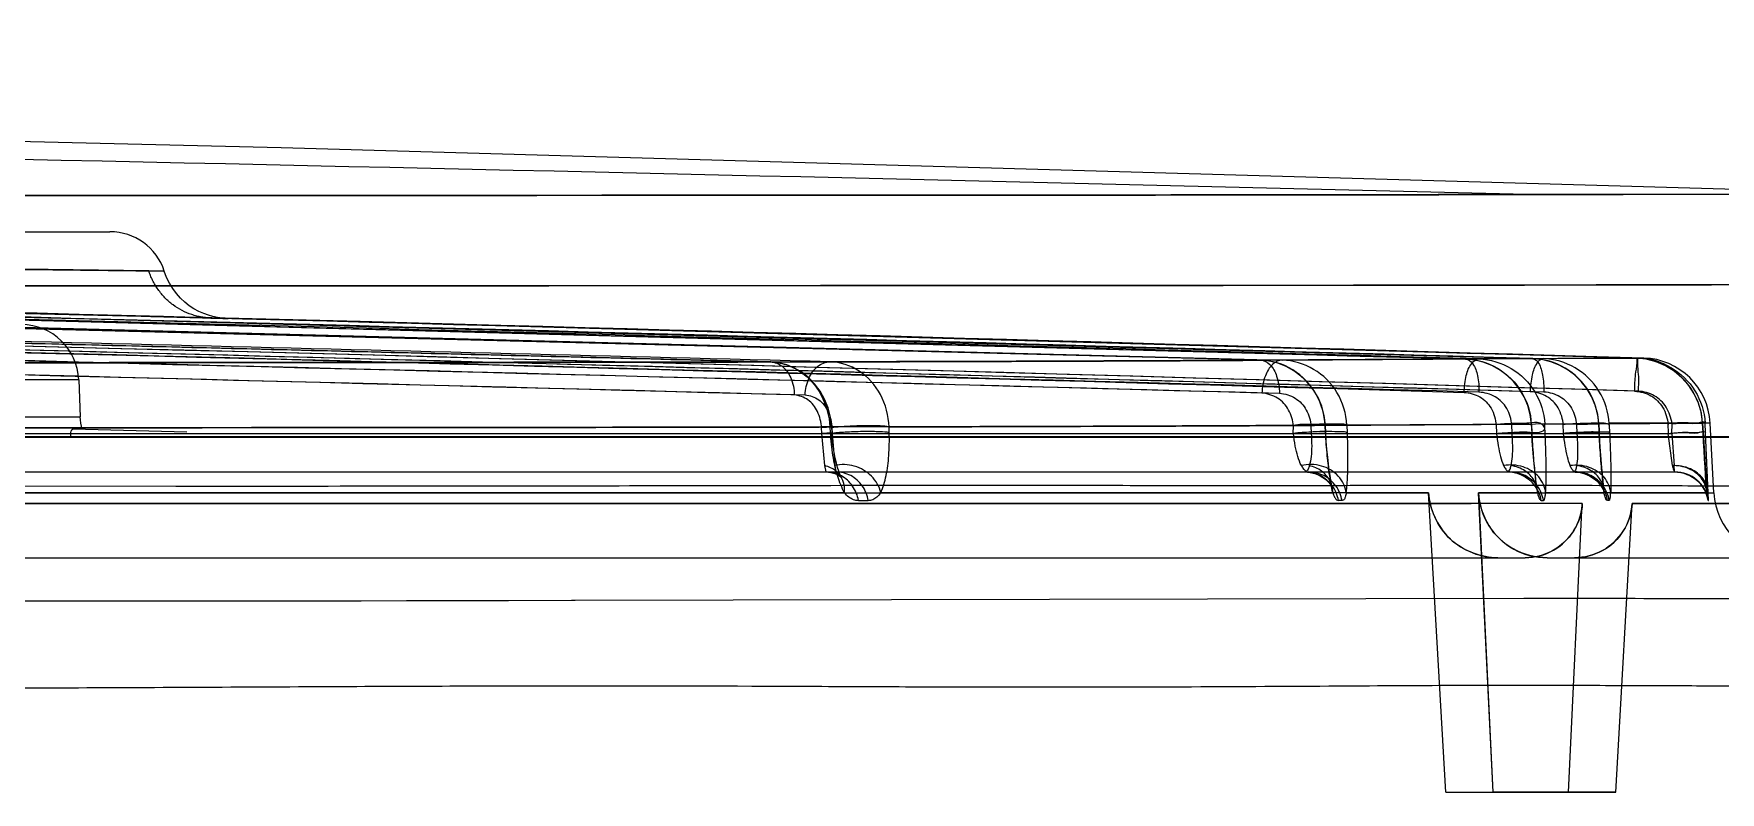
# Model space of a CAD drawing. Header units: millimetres. Extents: x 5438 to 6032, y -2661 to -1821.
# Drawn here: x 5842.618 to 5846.303, y -2148.665 to -2147.007 of the extents above; entities that cross this region are included whole.
import ezdxf

# ---------------------------------------------------------------- set-up
doc = ezdxf.new("R2010")
doc.units = ezdxf.units.MM
doc.header["$LTSCALE"] = 0.1
doc.layers.get('0').update_dxf_attribs({"lineweight": 15})

msp = doc.modelspace()

# ---------------------------------------------------------------- linework, layer by layer
for p, q in [((5846.669, -2147.3571), (5845.9099, -2147.3586)), ((5838.2388, -2147.44), (5842.7849, -2147.44)), ((5842.8696, -2147.5255), (5841.2236, -2147.5052)), ((5841.2236, -2147.5069), (5842.9021, -2147.526)), ((5842.9021, -2147.526), (5842.8696, -2147.5255)), ((5843.0407, -2147.6299), (5839.4788, -2147.5456)), ((5843.0069, -2147.6286), (5843.0439, -2147.6298)), ((5845.3462, -2147.7206), (5845.8933, -2147.7173)), ((5846.1192, -2147.7161), (5845.7761, -2147.7181)), ((5845.9161, -2147.7173), (5846.1355, -2147.716)), ((5846.1353, -2147.716), (5846.1249, -2147.7161)), ((5842.7166, -2147.7636), (5841.293, -2147.7636)), ((5842.7166, -2147.7636), (5842.7195, -2147.8444)), ((5838.3043, -2147.8444), (5842.7195, -2147.8444)), ((5844.3395, -2147.868), (5844.3612, -2147.8666)), ((5844.34, -2147.8806), (5844.3395, -2147.868)), ((5844.3612, -2147.8666), (5844.3577, -2147.8667)), ((5844.3577, -2147.8667), (5844.3585, -2147.8793)), ((5844.3612, -2147.8666), (5844.3619, -2147.8792)), ((5844.3623, -2147.8682), (5844.3624, -2147.8806)), ((5844.4874, -2147.8793), (5844.487, -2147.8665)), ((5845.3701, -2147.8806), (5845.3704, -2147.8641)), ((5845.4398, -2147.863), (5845.4085, -2147.8643)), ((5845.4085, -2147.8643), (5845.4091, -2147.8806)), ((5845.4407, -2147.8793), (5845.4398, -2147.863)), ((5845.4411, -2147.8792), (5845.4402, -2147.8629)), ((5846.0372, -2147.8595), (5845.4868, -2147.8627)), ((5845.4868, -2147.8627), (5845.4876, -2147.8793)), ((5845.8133, -2147.8615), (5845.8137, -2147.8806)), ((5845.8472, -2147.8616), (5845.8901, -2147.8603)), ((5845.8479, -2147.8806), (5845.8472, -2147.8616)), ((5845.8901, -2147.8603), (5845.8911, -2147.8793)), ((5845.8902, -2147.8603), (5845.8912, -2147.8792)), ((5845.9196, -2147.8602), (5846.2644, -2147.8582)), ((5845.9604, -2147.8806), (5845.96, -2147.8606)), ((5845.9887, -2147.8613), (5846.0375, -2147.8595)), ((5845.9887, -2147.8613), (5845.9893, -2147.8806)), ((5846.0375, -2147.8595), (5846.0384, -2147.876)), ((5846.0385, -2147.8763), (5846.0376, -2147.8594)), ((5846.2809, -2147.8587), (5846.06, -2147.8587)), ((5846.0602, -2147.8627), (5846.061, -2147.8793)), ((5846.1886, -2147.8594), (5846.1892, -2147.8806)), ((5846.1971, -2147.8806), (5846.1976, -2147.8596)), ((5846.2644, -2147.8581), (5846.2655, -2147.8792)), ((5846.2655, -2147.8793), (5846.2644, -2147.8582)), ((5846.2809, -2147.8581), (5846.2697, -2147.8581)), ((5846.2708, -2147.8793), (5846.2697, -2147.8581)), ((5846.2708, -2147.8793), (5846.2697, -2147.8582)), ((5846.2889, -2148.0104), (5846.2809, -2147.8581)), ((5846.4445, -2147.8886), (5799.3983, -2147.8886)), ((5824.2352, -2147.8806), (5846.1892, -2147.8806)), ((5824.6937, -2147.8807), (5846.1971, -2147.8807)), ((5846.3169, -2147.8887), (5838.0729, -2147.8887)), ((5838.0729, -2147.8887), (5847.0639, -2147.8887)), ((5842.9528, -2147.8782), (5842.7041, -2147.8715)), ((5844.3465, -2147.9512), (5844.3399, -2147.8806)), ((5844.3619, -2147.8792), (5844.34, -2147.8806)), ((5844.3585, -2147.8793), (5844.3619, -2147.8792)), ((5844.3624, -2147.8806), (5844.3685, -2147.9512)), ((5845.4091, -2147.8806), (5845.4407, -2147.8793)), ((5845.8911, -2147.8793), (5845.8479, -2147.8806)), ((5846.1983, -2147.9512), (5846.1892, -2147.8806)), ((5846.1971, -2147.8807), (5846.2021, -2147.9512)), ((5846.2654, -2147.8775), (5846.2735, -2148.0104)), ((5846.2767, -2148.0104), (5846.2708, -2147.8793)), ((5824.3144, -2147.965), (5846.2035, -2147.965)), ((5844.3494, -2147.965), (5844.3465, -2147.9512)), ((5844.3685, -2147.9512), (5844.3709, -2147.965)), ((5845.3953, -2147.965), (5845.4032, -2147.965)), ((5845.9837, -2147.965), (5845.9857, -2147.9651)), ((5846.2028, -2147.965), (5846.2021, -2147.9512)), ((5846.2033, -2147.965), (5846.2028, -2147.965)), ((5846.2028, -2147.965), (5846.2098, -2147.9654)), ((5844.3893, -2148.0104), (5839.4228, -2148.0104)), ((5841.6271, -2148.0104), (5845.4563, -2148.0104)), ((5841.657, -2147.9941), (5842.9287, -2147.9957)), ((5842.9287, -2147.9957), (5843.0495, -2147.9957)), ((5845.6654, -2148.0106), (5844.4688, -2148.0105)), ((5845.4852, -2148.0104), (5845.6658, -2148.0104)), ((5845.7031, -2148.6651), (5845.6655, -2148.0105)), ((5845.7032, -2148.665), (5845.6657, -2148.0104)), ((5845.9034, -2148.0104), (5845.7749, -2148.0104)), ((5845.8065, -2148.6651), (5845.7749, -2148.0104)), ((5845.8068, -2148.665), (5845.7752, -2148.0104)), ((5845.7757, -2148.0104), (5846.0493, -2148.0104)), ((5846.2735, -2148.0104), (5845.9214, -2148.0104)), ((5846.0635, -2148.0104), (5846.2889, -2148.0104)), ((5846.2735, -2148.0104), (5846.2766, -2148.0275)), ((5846.2775, -2148.0275), (5846.2767, -2148.0104)), ((5846.0012, -2148.0341), (5834.178, -2148.0341)), ((5844.4201, -2148.0275), (5844.4415, -2148.0275)), ((5845.4766, -2148.0276), (5845.4688, -2148.0276)), ((5845.9119, -2148.0275), (5845.9167, -2148.0275)), ((5845.9713, -2148.6651), (5846.0015, -2148.0339)), ((5845.9713, -2148.665), (5846.0015, -2148.0341)), ((5846.0604, -2148.0275), (5846.0567, -2148.0275)), ((5846.0744, -2148.665), (5846.1103, -2148.0341)), ((5846.0744, -2148.6651), (5846.1103, -2148.0341)), ((5846.623, -2148.0341), (5846.1102, -2148.0341)), ((5846.1103, -2148.0341), (5846.6232, -2148.0341)), ((5846.2766, -2148.0275), (5846.2774, -2148.0275)), ((5834.1692, -2148.1525), (5845.8769, -2148.1525)), ((5845.9246, -2148.1525), (5846.4985, -2148.1525)), ((5842.7605, -2148.2475), (5842.4585, -2148.2474)), ((5842.781, -2148.2475), (5842.7605, -2148.2475)), ((5842.7993, -2148.2475), (5842.781, -2148.2475)), ((5842.8677, -2148.2475), (5842.7993, -2148.2475)), ((5842.8966, -2148.2475), (5842.8677, -2148.2475)), ((5842.9902, -2148.2474), (5842.8966, -2148.2475)), ((5843.0334, -2148.2474), (5842.9902, -2148.2474)), ((5843.0545, -2148.2474), (5843.0334, -2148.2474)), ((5843.3338, -2148.2471), (5843.0545, -2148.2474)), ((5843.4328, -2148.2469), (5843.3338, -2148.2471)), ((5843.5787, -2148.2467), (5843.4328, -2148.2469)), ((5843.6555, -2148.2466), (5843.5787, -2148.2467)), ((5843.793, -2148.2463), (5843.6555, -2148.2466)), ((5843.801, -2148.2463), (5843.793, -2148.2463)), ((5845.8734, -2148.2418), (5843.801, -2148.2463)), ((5845.7031, -2148.6651), (5846.0744, -2148.6651)), ((5846.0744, -2148.6651), (5845.8065, -2148.6651))]:
    msp.add_line(p, q)
for points in [[(5846.669, -2147.3571), (5843.159, -2147.2566), (5839.5369, -2147.1697), (5835.7899, -2147.0978), (5831.9474, -2147.0431), (5828.0512, -2147.0072)], [(5844.2289, -2147.7246), (5840.9701, -2147.6433), (5837.8473, -2147.5679), (5834.8607, -2147.5018), (5832.0101, -2147.4475), (5829.2955, -2147.4067), (5826.717, -2147.3802)], [(5845.2987, -2147.7209), (5841.9618, -2147.6359), (5838.7643, -2147.5606), (5835.706, -2147.4968), (5832.7869, -2147.4454), (5830.0072, -2147.4071), (5827.3668, -2147.3818)], [(5845.7466, -2147.7182), (5842.4456, -2147.6293), (5839.274, -2147.5541), (5836.2318, -2147.4924), (5833.3189, -2147.4437), (5830.5355, -2147.4076), (5827.8816, -2147.3833)], [(5845.8934, -2147.7174), (5842.7401, -2147.6308), (5839.6607, -2147.5569), (5836.6553, -2147.4955), (5833.7239, -2147.4465), (5830.8665, -2147.4094), (5828.0832, -2147.3839)], [(5846.1192, -2147.7161), (5843.1646, -2147.6326), (5840.2137, -2147.5604), (5837.2665, -2147.4996), (5834.3231, -2147.4502), (5831.3836, -2147.412), (5828.4479, -2147.3851)], [(5846.1246, -2147.7161), (5843.1764, -2147.6327), (5840.2312, -2147.5606), (5837.2892, -2147.4998), (5834.3503, -2147.4503), (5831.4147, -2147.4122), (5828.4823, -2147.3853)], [(5846.1355, -2147.716), (5843.3317, -2147.6363), (5840.4731, -2147.5657), (5837.5595, -2147.5046), (5834.5911, -2147.4537), (5831.5678, -2147.4138), (5828.4897, -2147.3853)], [(5843.0421, -2147.6298), (5843.0306, -2147.6291), (5843.0197, -2147.6275), (5843.0098, -2147.6253), (5843.0002, -2147.6226), (5842.9897, -2147.6188), (5842.979, -2147.614), (5842.9684, -2147.6083), (5842.9582, -2147.6016), (5842.9483, -2147.5938), (5842.9389, -2147.5849), (5842.9301, -2147.575), (5842.922, -2147.5642), (5842.9147, -2147.5524), (5842.9083, -2147.5398), (5842.903, -2147.5261)], [(5842.5973, -2147.6175), (5842.6951, -2147.6201), (5842.7816, -2147.6224), (5842.8564, -2147.6244), (5842.9188, -2147.6261), (5842.9685, -2147.6275), (5843.0052, -2147.6286)], [(5843.0052, -2147.6286), (5843.0252, -2147.6292), (5843.0317, -2147.6294), (5843.0365, -2147.6296), (5843.04, -2147.6297), (5843.0421, -2147.6298)], [(5845.4402, -2147.8629), (5845.4377, -2147.8418), (5845.4323, -2147.8214), (5845.4242, -2147.8023), (5845.4137, -2147.7848), (5845.4011, -2147.7691), (5845.3869, -2147.7554), (5845.3712, -2147.7438), (5845.3543, -2147.7344), (5845.3365, -2147.7274), (5845.3178, -2147.7228), (5845.2987, -2147.7209)], [(5845.8902, -2147.8603), (5845.8877, -2147.8397), (5845.8824, -2147.8197), (5845.8744, -2147.8008), (5845.8639, -2147.7833), (5845.8513, -2147.7675), (5845.8369, -2147.7535), (5845.8209, -2147.7417), (5845.8036, -2147.7321), (5845.7852, -2147.7249), (5845.7661, -2147.7202), (5845.7465, -2147.7182)], [(5846.0376, -2147.8594), (5846.0351, -2147.8391), (5846.0298, -2147.8192), (5846.0219, -2147.8004), (5846.0115, -2147.7829), (5845.999, -2147.767), (5845.9845, -2147.753), (5845.9684, -2147.741), (5845.951, -2147.7313), (5845.9324, -2147.7241), (5845.9132, -2147.7194), (5845.8934, -2147.7174)], [(5846.2644, -2147.8581), (5846.2616, -2147.8362), (5846.2554, -2147.8148), (5846.2461, -2147.7945), (5846.2339, -2147.7759), (5846.2192, -2147.7592), (5846.2022, -2147.7448), (5846.1833, -2147.733), (5846.1628, -2147.7241), (5846.1412, -2147.7184), (5846.1192, -2147.7161)], [(5846.172, -2147.7255), (5846.1605, -2147.7217), (5846.1487, -2147.7188), (5846.1368, -2147.7169), (5846.1246, -2147.7161)], [(5844.3612, -2147.8666), (5844.3588, -2147.8456), (5844.3536, -2147.8252), (5844.346, -2147.806), (5844.3362, -2147.7884), (5844.3244, -2147.7726), (5844.311, -2147.7588), (5844.2963, -2147.7472), (5844.2805, -2147.7378), (5844.2638, -2147.7308), (5844.2465, -2147.7264), (5844.2289, -2147.7246)], [(5844.383, -2147.9772), (5844.3815, -2147.9744), (5844.3795, -2147.9697), (5844.377, -2147.9634), (5844.3744, -2147.9555), (5844.3718, -2147.946), (5844.3692, -2147.9351), (5844.3668, -2147.9227), (5844.3647, -2147.9092), (5844.363, -2147.8945), (5844.3619, -2147.8792)], [(5845.4548, -2147.9967), (5845.4535, -2147.9909), (5845.4519, -2147.9828), (5845.4503, -2147.973), (5845.4486, -2147.9613), (5845.4469, -2147.9478), (5845.4452, -2147.9327), (5845.4436, -2147.916), (5845.4422, -2147.898), (5845.4411, -2147.8792)], [(5845.9026, -2148.0018), (5845.9015, -2147.9944), (5845.9002, -2147.985), (5845.8989, -2147.974), (5845.8975, -2147.9614), (5845.8961, -2147.9473), (5845.8948, -2147.9318), (5845.8935, -2147.9152), (5845.8923, -2147.8975), (5845.8912, -2147.8792)], [(5846.0492, -2148.0036), (5846.048, -2147.9947), (5846.0467, -2147.9835), (5846.0453, -2147.9702), (5846.0439, -2147.955), (5846.0425, -2147.9381), (5846.0412, -2147.9196), (5846.0399, -2147.8998), (5846.0387, -2147.8792)], [(5846.2734, -2148.0087), (5846.2726, -2147.9979), (5846.2717, -2147.9851), (5846.2708, -2147.9705), (5846.2698, -2147.9544), (5846.2687, -2147.937), (5846.2677, -2147.9184), (5846.2666, -2147.8991), (5846.2655, -2147.8792)], [(5844.3497, -2147.965), (5844.3597, -2147.966), (5844.3684, -2147.9683), (5844.3751, -2147.9714), (5844.3798, -2147.9745), (5844.3825, -2147.9769), (5844.3835, -2147.978), (5844.383, -2147.9772)], [(5845.3953, -2147.965), (5845.4069, -2147.966), (5845.4173, -2147.9685), (5845.4267, -2147.9722), (5845.4347, -2147.9768), (5845.4414, -2147.9818), (5845.4468, -2147.987), (5845.4508, -2147.9917), (5845.4533, -2147.9955), (5845.4549, -2147.9982), (5845.4555, -2147.9996), (5845.4557, -2147.9999), (5845.4554, -2147.9989), (5845.4548, -2147.9968)], [(5845.8379, -2147.965), (5845.8489, -2147.9658), (5845.859, -2147.968), (5845.8682, -2147.9715), (5845.8765, -2147.9758), (5845.8838, -2147.9809), (5845.8902, -2147.9866), (5845.8952, -2147.9923), (5845.8991, -2147.9977), (5845.9016, -2148.0021), (5845.903, -2148.0049), (5845.9036, -2148.0065), (5845.9038, -2148.0069), (5845.9036, -2148.0062), (5845.9032, -2148.0045), (5845.9026, -2148.0018)], [(5845.9857, -2147.9651), (5845.9968, -2147.9664), (5846.0072, -2147.9691), (5846.0169, -2147.9733), (5846.0255, -2147.9785), (5846.033, -2147.9846), (5846.0392, -2147.991), (5846.0437, -2147.997), (5846.0469, -2148.0022), (5846.0488, -2148.006), (5846.0498, -2148.0084), (5846.0503, -2148.0097), (5846.0504, -2148.01), (5846.0503, -2148.0096), (5846.05, -2148.0084), (5846.0496, -2148.0065), (5846.0492, -2148.0037)], [(5846.2033, -2147.965), (5846.2103, -2147.9653), (5846.2172, -2147.9663), (5846.224, -2147.9679), (5846.2306, -2147.9701)], [(5846.2098, -2147.9654), (5846.2168, -2147.9664), (5846.2236, -2147.968), (5846.2302, -2147.9703), (5846.2365, -2147.9731), (5846.2424, -2147.9764), (5846.2479, -2147.9802), (5846.253, -2147.9845), (5846.2576, -2147.9891), (5846.2617, -2147.9939), (5846.2652, -2147.9988), (5846.2681, -2148.0036), (5846.2705, -2148.0082), (5846.2723, -2148.0124), (5846.2734, -2148.0155), (5846.2742, -2148.0179), (5846.2745, -2148.0193), (5846.2747, -2148.02), (5846.2748, -2148.0202), (5846.2747, -2148.02), (5846.2746, -2148.0194), (5846.2745, -2148.0185), (5846.2743, -2148.0172), (5846.274, -2148.0156), (5846.2738, -2148.0137), (5846.2736, -2148.0114), (5846.2734, -2148.0087)]]:
    msp.add_lwpolyline(points)
for centre, radius, start, end in [((5822.8346, -2919.3999), 771.9628, 88.2712144, 89.5829198), ((5822.8542, -2917.7918), 770.3547, 88.2696343, 89.5819234), ((5842.7849, -2147.565), 0.125, 18.2177, 90), ((5842.5917, -2147.768), 0.125, 2, 90), ((5846.1311, -2147.8659), 0.15, 2.8981, 88.2593), ((5842.8444, -2147.84), 0.125, 182, 194.8539), ((5846.2026, -2148.04), 0.075, 9.5898, 89.8783), ((5846.2035, -2148.04), 0.075, 9.5898, 90.1205), ((5846.4386, -2148.0025), 0.15, 183.0171, 270.0754)]:
    msp.add_arc(centre, radius, start, end)
for points, knots in [([(5799.9338, -2147.3586), (5803.7643, -2147.2626), (5811.4267, -2147.1187), (5822.922, -2147.0467), (5834.4173, -2147.1187), (5842.0796, -2147.2627), (5845.9102, -2147.3586)], [0, 0, 0, 0, 0.25, 0.5, 0.75, 1, 1, 1, 1]), ([(5822.9213, -2147.3619), (5823.4258, -2147.3619), (5824.4341, -2147.3616), (5825.945, -2147.3607), (5827.4523, -2147.3599), (5828.9541, -2147.3593), (5830.4484, -2147.3591), (5832.4171, -2147.3593), (5834.3634, -2147.3597), (5836.276, -2147.36), (5837.6565, -2147.3601), (5838.9816, -2147.3603), (5840.2292, -2147.3606), (5841.372, -2147.3607), (5842.3871, -2147.3607), (5843.2592, -2147.3605), (5843.98, -2147.3604), (5844.4848, -2147.3601), (5844.8163, -2147.3599), (5845.07, -2147.3597), (5845.3294, -2147.3595), (5845.5853, -2147.3591), (5845.7589, -2147.3589), (5845.8748, -2147.3586), (5845.9732, -2147.3584), (5846.0857, -2147.3583), (5846.2086, -2147.358), (5846.3157, -2147.3578), (5846.4074, -2147.3576), (5846.4849, -2147.3575), (5846.5405, -2147.3573), (5846.5781, -2147.3572), (5846.6011, -2147.3572), (5846.6207, -2147.3571), (5846.6369, -2147.3571), (5846.6483, -2147.3571), (5846.6558, -2147.3571), (5846.6601, -2147.3571), (5846.6636, -2147.3571), (5846.6663, -2147.3571), (5846.6681, -2147.3571), (5846.669, -2147.3571), (5846.6694, -2147.3571), (5846.6695, -2147.3571)], [0, 0, 0, 0, 0.063732, 0.127369, 0.190866, 0.254139, 0.317094, 0.379625, 0.502835, 0.562966, 0.621227, 0.677238, 0.730352, 0.778832, 0.821598, 0.85859, 0.888999, 0.912651, 0.922367, 0.930873, 0.9447, 0.955137, 0.963199, 0.966622, 0.969786, 0.975624, 0.980838, 0.985306, 0.989164, 0.992421, 0.995086, 0.996199, 0.997167, 0.997992, 0.998674, 0.999215, 0.999432, 0.999615, 0.999763, 0.999877, 0.999956, 0.999982, 1, 1, 1, 1]), ([(5845.9102, -2147.3586), (5845.8499, -2147.3587), (5845.7137, -2147.3589), (5845.4966, -2147.3593), (5845.2354, -2147.3596), (5844.9405, -2147.3598), (5844.5926, -2147.36), (5844.1767, -2147.3603), (5843.6643, -2147.3605), (5843.0415, -2147.3606), (5842.3167, -2147.3606), (5841.505, -2147.3607), (5840.6189, -2147.3606), (5839.7017, -2147.3605), (5838.7616, -2147.3603), (5837.8523, -2147.3601), (5836.9544, -2147.36), (5836.0263, -2147.3599), (5835.0349, -2147.3598), (5834.0369, -2147.3596), (5833.0825, -2147.3595), (5832.232, -2147.3594), (5831.4345, -2147.3593), (5830.6855, -2147.3592), (5829.9285, -2147.3591), (5829.1933, -2147.359), (5828.4855, -2147.359), (5827.85, -2147.3591), (5827.2577, -2147.3592), (5826.7263, -2147.3594), (5826.2116, -2147.3595), (5825.7213, -2147.3597), (5825.238, -2147.3599), (5824.7695, -2147.3601), (5824.308, -2147.3604), (5823.8499, -2147.3606), (5823.3877, -2147.3608), (5823.077, -2147.3609), (5822.9216, -2147.3609)], [0, 0, 0, 0, 0.007865, 0.01778, 0.028328, 0.041955, 0.056264, 0.073729, 0.096226, 0.123137, 0.154999, 0.190818, 0.229056, 0.270639, 0.310512, 0.35174, 0.389304, 0.427678, 0.472863, 0.518671, 0.557925, 0.597414, 0.62966, 0.661992, 0.695165, 0.728437, 0.757945, 0.787531, 0.811366, 0.835242, 0.856876, 0.878536, 0.899228, 0.919939, 0.939685, 0.959446, 0.979719, 1, 1, 1, 1]), ([(5826.7168, -2147.3802), (5827.4193, -2147.3856), (5828.8244, -2147.3992), (5830.8725, -2147.4269), (5832.8613, -2147.4604), (5834.731, -2147.4972), (5836.5409, -2147.5366), (5838.2321, -2147.576), (5839.8636, -2147.6156), (5841.3775, -2147.6532), (5842.8322, -2147.6897), (5843.7631, -2147.7129), (5844.2284, -2147.7246)], [0, 0, 0, 0, 0.120335, 0.240664, 0.350842, 0.461011, 0.560979, 0.660907, 0.750759, 0.840507, 0.920287, 1, 1, 1, 1]), ([(5844.358, -2147.7243), (5843.893, -2147.7126), (5842.9624, -2147.6893), (5841.5107, -2147.6527), (5840.0022, -2147.615), (5838.3808, -2147.5755), (5836.7022, -2147.5362), (5834.9096, -2147.4971), (5833.0596, -2147.4607), (5831.0954, -2147.4274), (5829.0742, -2147.3999), (5827.6888, -2147.3863), (5826.996, -2147.3808)], [0, 0, 0, 0, 0.08037, 0.160806, 0.250878, 0.341052, 0.440986, 0.540952, 0.650799, 0.760646, 0.880321, 1, 1, 1, 1]), ([(5845.2985, -2147.7209), (5843.5061, -2147.6739), (5839.7215, -2147.5765), (5833.7444, -2147.4508), (5829.5592, -2147.3979), (5827.3667, -2147.3818)], [0, 0, 0, 0, 0.299917, 0.633249, 1, 1, 1, 1]), ([(5827.5932, -2147.3824), (5829.7594, -2147.3986), (5833.8984, -2147.4513), (5839.816, -2147.5761), (5843.5673, -2147.6735), (5845.3462, -2147.7206)], [0, 0, 0, 0, 0.366003, 0.699335, 1, 1, 1, 1]), ([(5827.8815, -2147.3833), (5830.0098, -2147.3987), (5834.1234, -2147.4472), (5840.0784, -2147.5656), (5843.9048, -2147.6659), (5845.7465, -2147.7183)], [0, 0, 0, 0, 0.357344, 0.690675, 1, 1, 1, 1]), ([(5845.7761, -2147.7181), (5843.946, -2147.6656), (5840.1462, -2147.5656), (5834.237, -2147.4477), (5830.1577, -2147.3993), (5828.0484, -2147.3838)], [0, 0, 0, 0, 0.309778, 0.643109, 1, 1, 1, 1]), ([(5845.8933, -2147.7173), (5844.0299, -2147.663), (5840.1876, -2147.5619), (5834.2508, -2147.446), (5830.1775, -2147.399), (5828.0832, -2147.3839)], [0, 0, 0, 0, 0.313961, 0.647293, 1, 1, 1, 1]), ([(5828.2182, -2147.3843), (5830.2967, -2147.3995), (5834.3417, -2147.4465), (5840.2411, -2147.562), (5844.0617, -2147.6629), (5845.9161, -2147.7173)], [0, 0, 0, 0, 0.352257, 0.685588, 1, 1, 1, 1]), ([(5828.4479, -2147.3851), (5830.4064, -2147.3993), (5834.3286, -2147.4427), (5840.2191, -2147.553), (5844.1509, -2147.6567), (5846.1192, -2147.7161)], [0, 0, 0, 0, 0.332426, 0.665759, 1, 1, 1, 1]), ([(5846.1249, -2147.7161), (5844.1605, -2147.6567), (5840.236, -2147.5532), (5834.355, -2147.4429), (5830.4384, -2147.3994), (5828.4823, -2147.3853)], [0, 0, 0, 0, 0.334113, 0.667441, 1, 1, 1, 1]), ([(5844.2802, -2147.7967), (5842.2693, -2147.7437), (5838.3127, -2147.6478), (5832.4761, -2147.5178), (5828.6499, -2147.4689), (5826.7697, -2147.4523)], [0, 0, 0, 0, 0.344576, 0.677922, 1, 1, 1, 1]), ([(5826.9424, -2147.453), (5828.8075, -2147.4697), (5832.6019, -2147.5188), (5838.3887, -2147.6481), (5842.3105, -2147.7437), (5844.3035, -2147.7964)], [0, 0, 0, 0, 0.32224, 0.655564, 1, 1, 1, 1]), ([(5827.4095, -2147.4538), (5829.3303, -2147.4691), (5833.2437, -2147.5158), (5839.2204, -2147.6378), (5843.2763, -2147.7371), (5845.34, -2147.7928)], [0, 0, 0, 0, 0.321331, 0.654667, 1, 1, 1, 1]), ([(5845.3013, -2147.7926), (5843.2588, -2147.7369), (5839.244, -2147.6377), (5833.3268, -2147.5165), (5829.4519, -2147.4698), (5827.5496, -2147.4544)], [0, 0, 0, 0, 0.345234, 0.678561, 1, 1, 1, 1]), ([(5845.7757, -2147.7906), (5843.7912, -2147.7342), (5839.8223, -2147.6288), (5833.8683, -2147.5193), (5829.8988, -2147.47), (5827.9141, -2147.4556)], [0, 0, 0, 0, 0.333376, 0.666709, 1, 1, 1, 1]), ([(5828.0156, -2147.4565), (5829.9858, -2147.4727), (5833.926, -2147.5191), (5839.8354, -2147.6306), (5843.7742, -2147.7329), (5845.7434, -2147.791)], [0, 0, 0, 0, 0.333361, 0.666693, 1, 1, 1, 1]), ([(5828.1082, -2147.4561), (5830.0871, -2147.4714), (5834.0452, -2147.5167), (5839.9818, -2147.6279), (5843.9392, -2147.7309), (5845.9177, -2147.7896)], [0, 0, 0, 0, 0.333299, 0.666632, 1, 1, 1, 1]), ([(5845.8878, -2147.7896), (5843.9223, -2147.7321), (5839.9908, -2147.6277), (5834.0923, -2147.5179), (5830.1593, -2147.471), (5828.1927, -2147.4567)], [0, 0, 0, 0, 0.33331, 0.666643, 1, 1, 1, 1]), ([(5843.0069, -2147.6286), (5843.0034, -2147.6286), (5842.9961, -2147.6281), (5842.9853, -2147.6267), (5842.9744, -2147.6244), (5842.9598, -2147.6201), (5842.9421, -2147.6127), (5842.9222, -2147.6004), (5842.9046, -2147.5848), (5842.8921, -2147.5695), (5842.8836, -2147.5564), (5842.878, -2147.5463), (5842.8733, -2147.536), (5842.8708, -2147.529), (5842.8696, -2147.5255)], [0, 0, 0, 0, 0.058435, 0.118229, 0.179149, 0.240958, 0.366272, 0.492816, 0.621944, 0.750718, 0.814492, 0.87748, 0.939406, 1, 1, 1, 1]), ([(5846.9418, -2147.5546), (5846.9416, -2147.5546), (5846.9413, -2147.5546), (5846.9403, -2147.5546), (5846.9386, -2147.5546), (5846.9359, -2147.5546), (5846.9324, -2147.5546), (5846.928, -2147.5546), (5846.9206, -2147.5546), (5846.9092, -2147.5546), (5846.8929, -2147.5546), (5846.8734, -2147.5546), (5846.8504, -2147.5547), (5846.8128, -2147.5548), (5846.7571, -2147.5549), (5846.6798, -2147.5551), (5846.5881, -2147.5553), (5846.481, -2147.5555), (5846.3582, -2147.5558), (5846.2457, -2147.556), (5846.1473, -2147.5561), (5846.0311, -2147.5564), (5845.8567, -2147.5567), (5845.5989, -2147.557), (5845.337, -2147.5573), (5845.0801, -2147.5575), (5844.7431, -2147.5577), (5844.2283, -2147.5579), (5843.4921, -2147.5581), (5842.6003, -2147.5582), (5841.5621, -2147.5583), (5840.3945, -2147.5581), (5839.1226, -2147.5579), (5837.7755, -2147.5577), (5836.3756, -2147.5575), (5834.4422, -2147.5572), (5832.478, -2147.5569), (5830.4942, -2147.5567), (5828.9909, -2147.5568), (5827.4803, -2147.5574), (5825.9641, -2147.5583), (5824.4439, -2147.5591), (5823.4292, -2147.5594), (5822.9214, -2147.5594)], [0, 0, 0, 0, 0.000018, 0.000044, 0.000122, 0.000234, 0.00038, 0.000561, 0.000776, 0.001311, 0.001985, 0.002801, 0.003758, 0.004858, 0.007491, 0.01071, 0.014522, 0.018937, 0.024088, 0.029858, 0.032987, 0.036376, 0.044374, 0.054763, 0.068576, 0.077093, 0.086843, 0.110664, 0.141389, 0.178788, 0.222043, 0.271058, 0.324611, 0.3809, 0.439303, 0.499452, 0.622372, 0.684611, 0.747218, 0.810128, 0.873273, 0.936586, 1, 1, 1, 1]), ([(5822.9218, -2147.5581), (5823.4317, -2147.5581), (5824.4503, -2147.5579), (5825.9755, -2147.5572), (5827.4946, -2147.5566), (5829.0062, -2147.5563), (5830.5098, -2147.5563), (5832.4974, -2147.5566), (5834.9384, -2147.557), (5837.3345, -2147.5574), (5839.1733, -2147.5576), (5840.4489, -2147.5579), (5841.4503, -2147.558), (5842.1893, -2147.558), (5842.6928, -2147.558), (5843.1591, -2147.5579), (5843.5854, -2147.5579), (5843.9701, -2147.5578), (5844.4013, -2147.5576), (5844.8481, -2147.5574), (5845.2885, -2147.5571), (5845.6208, -2147.5568), (5845.8721, -2147.5564), (5846.0671, -2147.5561), (5846.2267, -2147.5558), (5846.3645, -2147.5555), (5846.5165, -2147.5552), (5846.6697, -2147.5549), (5846.8104, -2147.5546), (5846.8949, -2147.5545), (5846.9325, -2147.5544), (5846.9419, -2147.5544)], [0, 0, 0, 0, 0.063689, 0.12722, 0.190484, 0.253422, 0.316005, 0.378287, 0.501663, 0.620872, 0.677539, 0.731322, 0.780187, 0.802618, 0.82362, 0.843074, 0.860853, 0.87686, 0.891117, 0.91471, 0.932661, 0.94612, 0.956222, 0.964048, 0.970467, 0.976161, 0.981256, 0.989445, 0.995302, 0.998822, 1, 1, 1, 1]), ([(5839.4453, -2147.5443), (5839.4755, -2147.5444), (5839.5747, -2147.5466), (5839.7769, -2147.5504), (5840.0787, -2147.5571), (5840.46, -2147.5655), (5840.8944, -2147.5755), (5841.3515, -2147.5863), (5841.8014, -2147.5973), (5842.2142, -2147.6076), (5842.5615, -2147.6165), (5842.8183, -2147.6234), (5842.9562, -2147.6271), (5843.0069, -2147.6286)], [0, 0, 0, 0, 0.025487, 0.083559, 0.170262, 0.279719, 0.404709, 0.53609, 0.66476, 0.783723, 0.883782, 0.95731, 1, 1, 1, 1]), ([(5841.5793, -2147.7265), (5841.7264, -2147.7265), (5842.0102, -2147.7265), (5842.4278, -2147.7263), (5842.8192, -2147.7262), (5843.2772, -2147.7259), (5843.686, -2147.7255), (5844.0486, -2147.7249), (5844.2732, -2147.7245), (5844.4704, -2147.7241), (5844.6857, -2147.7235), (5844.8721, -2147.7229), (5845.0337, -2147.7222), (5845.1312, -2147.7218), (5845.218, -2147.7213), (5845.2725, -2147.721), (5845.2984, -2147.7209)], [0, 0, 0, 0, 0.11862, 0.228982, 0.336831, 0.434338, 0.598394, 0.666618, 0.726803, 0.779597, 0.82566, 0.900435, 0.930008, 0.955992, 0.979089, 1, 1, 1, 1]), ([(5845.7464, -2147.7182), (5845.7141, -2147.7184), (5845.646, -2147.7188), (5845.5371, -2147.7195), (5845.4142, -2147.7202), (5845.2732, -2147.721), (5845.1061, -2147.7219), (5844.9032, -2147.7227), (5844.7049, -2147.7234), (5844.5181, -2147.7239), (5844.4134, -2147.7242), (5844.358, -2147.7243)], [0, 0, 0, 0, 0.069785, 0.147063, 0.235311, 0.335323, 0.451744, 0.596303, 0.773803, 0.880169, 1, 1, 1, 1]), ([(5845.4398, -2147.863), (5845.4386, -2147.8398), (5845.4243, -2147.792), (5845.3732, -2147.7364), (5845.3231, -2147.7215), (5845.2984, -2147.7209)], [0, 0, 0, 0, 0.320224, 0.660491, 1, 1, 1, 1]), ([(5845.2985, -2147.7209), (5845.306, -2147.721), (5845.3227, -2147.7304), (5845.3363, -2147.7578), (5845.3397, -2147.7802), (5845.3398, -2147.7929)], [0, 0, 0, 0, 0.250878, 0.577236, 1, 1, 1, 1]), ([(5845.3462, -2147.7206), (5845.3386, -2147.7204), (5845.3213, -2147.7295), (5845.3064, -2147.7569), (5845.302, -2147.7797), (5845.3015, -2147.7926)], [0, 0, 0, 0, 0.249824, 0.577035, 1, 1, 1, 1]), ([(5845.4871, -2147.8627), (5845.4859, -2147.8379), (5845.4715, -2147.7886), (5845.4178, -2147.7359), (5845.37, -2147.7212), (5845.3462, -2147.7206)], [0, 0, 0, 0, 0.343062, 0.672819, 1, 1, 1, 1]), ([(5845.7435, -2147.791), (5845.7436, -2147.7785), (5845.7461, -2147.7562), (5845.7557, -2147.7297), (5845.7699, -2147.7179), (5845.7761, -2147.7181)], [0, 0, 0, 0, 0.440473, 0.780662, 1, 1, 1, 1]), ([(5845.7464, -2147.7182), (5845.7706, -2147.7189), (5845.8201, -2147.7331), (5845.8739, -2147.787), (5845.8888, -2147.8361), (5845.8901, -2147.8603)], [0, 0, 0, 0, 0.331029, 0.668559, 1, 1, 1, 1]), ([(5845.7465, -2147.7182), (5845.7526, -2147.7184), (5845.7661, -2147.7304), (5845.7742, -2147.7568), (5845.7759, -2147.7786), (5845.7755, -2147.7907)], [0, 0, 0, 0, 0.221125, 0.56221, 1, 1, 1, 1]), ([(5845.7761, -2147.7181), (5845.8005, -2147.7188), (5845.8494, -2147.7336), (5845.9033, -2147.7869), (5845.9181, -2147.8358), (5845.9193, -2147.8602)], [0, 0, 0, 0, 0.332945, 0.666162, 1, 1, 1, 1]), ([(5845.888, -2147.7896), (5845.8885, -2147.7772), (5845.8915, -2147.7553), (5845.8988, -2147.7301), (5845.9108, -2147.7171), (5845.9161, -2147.7173)], [0, 0, 0, 0, 0.45599, 0.802838, 1, 1, 1, 1]), ([(5845.8933, -2147.7174), (5845.8986, -2147.7175), (5845.9099, -2147.7308), (5845.9158, -2147.7559), (5845.9177, -2147.7775), (5845.9176, -2147.7896)], [0, 0, 0, 0, 0.199748, 0.546867, 1, 1, 1, 1]), ([(5846.0375, -2147.8595), (5846.0362, -2147.8352), (5846.0214, -2147.7863), (5845.9675, -2147.7324), (5845.9179, -2147.7181), (5845.8933, -2147.7174)], [0, 0, 0, 0, 0.331843, 0.664186, 1, 1, 1, 1]), ([(5846.06, -2147.8593), (5846.0588, -2147.8347), (5846.0434, -2147.7854), (5845.989, -2147.7325), (5845.9403, -2147.718), (5845.9161, -2147.7173)], [0, 0, 0, 0, 0.337639, 0.670037, 1, 1, 1, 1]), ([(5846.1158, -2147.7884), (5846.1162, -2147.7762), (5846.1166, -2147.7532), (5846.1213, -2147.7345), (5846.1213, -2147.716), (5846.1246, -2147.7161)], [0, 0, 0, 0, 0.500848, 0.861318, 1, 1, 1, 1]), ([(5846.1192, -2147.7161), (5846.1226, -2147.7162), (5846.1213, -2147.7349), (5846.1249, -2147.7535), (5846.1238, -2147.7764), (5846.1235, -2147.7884)], [0, 0, 0, 0, 0.141352, 0.502249, 1, 1, 1, 1]), ([(5846.2644, -2147.8582), (5846.2631, -2147.8335), (5846.2473, -2147.7844), (5846.1927, -2147.7312), (5846.1435, -2147.7168), (5846.1192, -2147.7161)], [0, 0, 0, 0, 0.335222, 0.668743, 1, 1, 1, 1]), ([(5846.1246, -2147.7161), (5846.1491, -2147.7168), (5846.1983, -2147.7314), (5846.2527, -2147.7845), (5846.2684, -2147.8335), (5846.2697, -2147.8581)], [0, 0, 0, 0, 0.333421, 0.66462, 1, 1, 1, 1]), ([(5844.2284, -2147.7246), (5843.9563, -2147.7251), (5843.3313, -2147.7258), (5842.2362, -2147.7265), (5840.901, -2147.7266), (5839.9187, -2147.7263), (5839.4066, -2147.726)], [0, 0, 0, 0, 0.169289, 0.388831, 0.681368, 1, 1, 1, 1]), ([(5844.2284, -2147.7246), (5844.2374, -2147.7247), (5844.2569, -2147.7328), (5844.2753, -2147.7606), (5844.2799, -2147.784), (5844.28, -2147.7967)], [0, 0, 0, 0, 0.279148, 0.603541, 1, 1, 1, 1]), ([(5844.2284, -2147.7246), (5844.2504, -2147.7251), (5844.2964, -2147.7403), (5844.3437, -2147.795), (5844.3565, -2147.8427), (5844.3577, -2147.8667)], [0, 0, 0, 0, 0.316426, 0.654669, 1, 1, 1, 1]), ([(5844.3037, -2147.7964), (5844.3042, -2147.7842), (5844.3091, -2147.7611), (5844.3277, -2147.733), (5844.3483, -2147.7242), (5844.358, -2147.7243)], [0, 0, 0, 0, 0.374695, 0.703471, 1, 1, 1, 1]), ([(5844.487, -2147.8665), (5844.4861, -2147.8421), (5844.4736, -2147.7944), (5844.4261, -2147.7398), (5844.3803, -2147.7248), (5844.358, -2147.7243)], [0, 0, 0, 0, 0.349999, 0.67995, 1, 1, 1, 1]), ([(5844.3398, -2147.8687), (5844.3387, -2147.8565), (5844.3335, -2147.8332), (5844.3121, -2147.8052), (5844.2907, -2147.7978), (5844.2802, -2147.7967)], [0, 0, 0, 0, 0.364173, 0.689723, 1, 1, 1, 1]), ([(5844.3035, -2147.7964), (5844.314, -2147.7975), (5844.3356, -2147.8049), (5844.3568, -2147.8333), (5844.3616, -2147.8567), (5844.3623, -2147.8689)], [0, 0, 0, 0, 0.311853, 0.636442, 1, 1, 1, 1]), ([(5845.3704, -2147.8641), (5845.3693, -2147.8522), (5845.3624, -2147.8285), (5845.3374, -2147.8007), (5845.3133, -2147.7937), (5845.3013, -2147.7926)], [0, 0, 0, 0, 0.335184, 0.66402, 1, 1, 1, 1]), ([(5845.34, -2147.7928), (5845.352, -2147.794), (5845.3759, -2147.8009), (5845.4015, -2147.8287), (5845.4078, -2147.8529), (5845.4089, -2147.8652)], [0, 0, 0, 0, 0.333276, 0.658924, 1, 1, 1, 1]), ([(5845.7434, -2147.791), (5845.7552, -2147.7918), (5845.779, -2147.798), (5845.8057, -2147.8255), (5845.8121, -2147.8502), (5845.8135, -2147.8631)], [0, 0, 0, 0, 0.325491, 0.644785, 1, 1, 1, 1]), ([(5845.8476, -2147.8627), (5845.8463, -2147.85), (5845.8396, -2147.8253), (5845.8124, -2147.7977), (5845.7879, -2147.7914), (5845.7757, -2147.7906)], [0, 0, 0, 0, 0.345847, 0.667946, 1, 1, 1, 1]), ([(5845.9601, -2147.8623), (5845.9588, -2147.8494), (5845.9522, -2147.8245), (5845.9247, -2147.7968), (5845.9002, -2147.7905), (5845.8878, -2147.7896)], [0, 0, 0, 0, 0.348692, 0.66728, 1, 1, 1, 1]), ([(5845.9177, -2147.7896), (5845.9299, -2147.7907), (5845.954, -2147.7974), (5845.9811, -2147.8247), (5845.9877, -2147.8493), (5845.989, -2147.862)], [0, 0, 0, 0, 0.332304, 0.654004, 1, 1, 1, 1]), ([(5846.1158, -2147.7884), (5846.1281, -2147.7893), (5846.1526, -2147.7956), (5846.1806, -2147.823), (5846.1874, -2147.848), (5846.1889, -2147.861)], [0, 0, 0, 0, 0.331298, 0.650506, 1, 1, 1, 1]), ([(5846.1976, -2147.8596), (5846.1957, -2147.847), (5846.1878, -2147.8226), (5846.1602, -2147.7955), (5846.1357, -2147.7892), (5846.1235, -2147.7884)], [0, 0, 0, 0, 0.34478, 0.670727, 1, 1, 1, 1]), ([(5839.482, -2147.8681), (5839.7641, -2147.8683), (5840.3078, -2147.8685), (5841.0977, -2147.8686), (5841.8286, -2147.8686), (5842.3998, -2147.8685), (5842.8195, -2147.8683), (5843.1839, -2147.8681), (5843.6941, -2147.8677), (5844.1098, -2147.8672), (5844.3577, -2147.8667)], [0, 0, 0, 0, 0.173571, 0.334586, 0.486, 0.623288, 0.686035, 0.744265, 0.847452, 1, 1, 1, 1]), ([(5845.4398, -2147.863), (5845.4141, -2147.8631), (5845.36, -2147.8634), (5845.274, -2147.8639), (5845.1773, -2147.8643), (5845.0159, -2147.865), (5844.8289, -2147.8656), (5844.6123, -2147.8662), (5844.4137, -2147.8666), (5844.187, -2147.867), (5843.8206, -2147.8676), (5843.407, -2147.868), (5842.9435, -2147.8683), (5842.5452, -2147.8685), (5842.1181, -2147.8686), (5841.8264, -2147.8686), (5841.6752, -2147.8686)], [0, 0, 0, 0, 0.020484, 0.043111, 0.068558, 0.097503, 0.171749, 0.217552, 0.2701, 0.330073, 0.398147, 0.562109, 0.659633, 0.767517, 0.879511, 1, 1, 1, 1]), ([(5844.487, -2147.8665), (5844.4807, -2147.865), (5844.4633, -2147.8641), (5844.4335, -2147.8637), (5844.3983, -2147.8651), (5844.374, -2147.8669), (5844.3623, -2147.8682)], [0, 0, 0, 0, 0.156225, 0.414646, 0.717998, 1, 1, 1, 1]), ([(5844.487, -2147.8665), (5844.5442, -2147.8663), (5844.6521, -2147.8661), (5844.8441, -2147.8655), (5845.046, -2147.8649), (5845.2512, -2147.864), (5845.4186, -2147.8631), (5845.5597, -2147.8623), (5845.6823, -2147.8616), (5845.7906, -2147.8609), (5845.8581, -2147.8605), (5845.8901, -2147.8603)], [0, 0, 0, 0, 0.122309, 0.230584, 0.410508, 0.554017, 0.669398, 0.76842, 0.855738, 0.931502, 1, 1, 1, 1]), ([(5845.4871, -2147.8627), (5845.4833, -2147.8604), (5845.4684, -2147.8611), (5845.4428, -2147.8594), (5845.4084, -2147.8625), (5845.3827, -2147.8604), (5845.3706, -2147.8641)], [0, 0, 0, 0, 0.115013, 0.356897, 0.674201, 1, 1, 1, 1]), ([(5845.9198, -2147.8697), (5845.9188, -2147.8647), (5845.9065, -2147.8544), (5845.8812, -2147.86), (5845.8495, -2147.8585), (5845.8256, -2147.8605), (5845.8133, -2147.8615)], [0, 0, 0, 0, 0.138751, 0.355742, 0.666895, 1, 1, 1, 1]), ([(5845.8137, -2147.8806), (5845.825, -2147.8797), (5845.8473, -2147.8789), (5845.8796, -2147.8759), (5845.9026, -2147.8808), (5845.919, -2147.8744), (5845.9198, -2147.8697)], [0, 0, 0, 0, 0.312768, 0.622215, 0.870238, 1, 1, 1, 1]), ([(5845.9214, -2148.0104), (5845.9221, -2147.9985), (5845.9228, -2147.9714), (5845.9222, -2147.9213), (5845.9206, -2147.8831), (5845.9196, -2147.8602)], [0, 0, 0, 0, 0.23732, 0.541002, 1, 1, 1, 1]), ([(5845.96, -2147.8606), (5845.9709, -2147.8599), (5845.9922, -2147.8586), (5846.023, -2147.858), (5846.0433, -2147.8571), (5846.0589, -2147.8589), (5846.0602, -2147.8627)], [0, 0, 0, 0, 0.325822, 0.638989, 0.882902, 1, 1, 1, 1]), ([(5846.2697, -2147.8581), (5846.2687, -2147.8547), (5846.2494, -2147.8605), (5846.2275, -2147.8557), (5846.2022, -2147.8587), (5846.1886, -2147.8594)], [0, 0, 0, 0, 0.133403, 0.495092, 1, 1, 1, 1]), ([(5846.1976, -2147.8594), (5846.2088, -2147.8588), (5846.2307, -2147.8564), (5846.2455, -2147.8604), (5846.2652, -2147.8553), (5846.2644, -2147.8582)], [0, 0, 0, 0, 0.501783, 0.866097, 1, 1, 1, 1]), ([(5842.6995, -2147.8883), (5842.6992, -2147.8859), (5842.6991, -2147.8818), (5842.6997, -2147.8769), (5842.7008, -2147.8741), (5842.7019, -2147.8724), (5842.7033, -2147.8715), (5842.7041, -2147.8714)], [0, 0, 0, 0, 0.38108, 0.663779, 0.772015, 0.861194, 1, 1, 1, 1]), ([(5844.3585, -2147.8793), (5844.3594, -2147.896), (5844.3626, -2147.9279), (5844.3724, -2147.9722), (5844.383, -2147.9988), (5844.3893, -2148.0104)], [0, 0, 0, 0, 0.37008, 0.708789, 1, 1, 1, 1]), ([(5844.4874, -2147.8793), (5844.481, -2147.8777), (5844.463, -2147.877), (5844.4324, -2147.8765), (5844.3973, -2147.8777), (5844.3734, -2147.8794), (5844.3624, -2147.8806)], [0, 0, 0, 0, 0.159758, 0.427497, 0.733992, 1, 1, 1, 1]), ([(5844.4688, -2148.0106), (5844.4739, -2147.9985), (5844.482, -2147.9717), (5844.4874, -2147.9274), (5844.4879, -2147.896), (5844.4874, -2147.8793)], [0, 0, 0, 0, 0.29429, 0.62427, 1, 1, 1, 1]), ([(5845.4879, -2147.8793), (5845.4843, -2147.8769), (5845.4696, -2147.8778), (5845.444, -2147.876), (5845.4086, -2147.8778), (5845.3831, -2147.8794), (5845.3703, -2147.8806)], [0, 0, 0, 0, 0.108914, 0.345775, 0.672821, 1, 1, 1, 1]), ([(5845.3877, -2147.9512), (5845.3845, -2147.9449), (5845.3794, -2147.9307), (5845.3737, -2147.907), (5845.3716, -2147.8899), (5845.3703, -2147.8806)], [0, 0, 0, 0, 0.293079, 0.612057, 1, 1, 1, 1]), ([(5845.4091, -2147.8806), (5845.4097, -2147.8899), (5845.4108, -2147.9068), (5845.4095, -2147.9305), (5845.4071, -2147.9448), (5845.4051, -2147.9512)], [0, 0, 0, 0, 0.393416, 0.716536, 1, 1, 1, 1]), ([(5845.4563, -2148.0104), (5845.4536, -2147.9983), (5845.4488, -2147.9714), (5845.4438, -2147.9276), (5845.4416, -2147.896), (5845.4406, -2147.8793)], [0, 0, 0, 0, 0.281009, 0.619534, 1, 1, 1, 1]), ([(5845.4876, -2147.8793), (5845.4883, -2147.8959), (5845.4891, -2147.9274), (5845.4887, -2147.9712), (5845.4867, -2147.9982), (5845.4852, -2148.0104)], [0, 0, 0, 0, 0.380249, 0.719719, 1, 1, 1, 1]), ([(5845.8137, -2147.8806), (5845.815, -2147.8898), (5845.8172, -2147.9067), (5845.8223, -2147.9304), (5845.8267, -2147.9447), (5845.8296, -2147.9512)], [0, 0, 0, 0, 0.382735, 0.706094, 1, 1, 1, 1]), ([(5845.8458, -2147.9512), (5845.8474, -2147.9447), (5845.8492, -2147.9301), (5845.8498, -2147.9065), (5845.8487, -2147.8896), (5845.8479, -2147.8806)], [0, 0, 0, 0, 0.285138, 0.617483, 1, 1, 1, 1]), ([(5845.8911, -2147.8793), (5845.892, -2147.8958), (5845.894, -2147.9274), (5845.8979, -2147.9711), (5845.9014, -2147.9983), (5845.9034, -2148.0104)], [0, 0, 0, 0, 0.376413, 0.721673, 1, 1, 1, 1]), ([(5846.061, -2147.8793), (5846.0587, -2147.8772), (5846.0465, -2147.8789), (5846.0263, -2147.8769), (5845.9952, -2147.8788), (5845.9724, -2147.8798), (5845.9604, -2147.8806)], [0, 0, 0, 0, 0.093035, 0.315929, 0.641044, 1, 1, 1, 1]), ([(5845.9749, -2147.9512), (5845.9724, -2147.945), (5845.9685, -2147.9305), (5845.9638, -2147.9069), (5845.9615, -2147.8896), (5845.9604, -2147.8806)], [0, 0, 0, 0, 0.277007, 0.622886, 1, 1, 1, 1]), ([(5845.9893, -2147.8806), (5845.9902, -2147.8896), (5845.9914, -2147.9067), (5845.9913, -2147.9303), (5845.9901, -2147.9448), (5845.9888, -2147.9512)], [0, 0, 0, 0, 0.385777, 0.723359, 1, 1, 1, 1]), ([(5846.0384, -2147.876), (5846.0392, -2147.8777), (5846.0273, -2147.8809), (5846.015, -2147.8783), (5845.9985, -2147.8802), (5845.9893, -2147.8806)], [0, 0, 0, 0, 0.112066, 0.450351, 1, 1, 1, 1]), ([(5846.0493, -2148.0104), (5846.0477, -2147.9987), (5846.0447, -2147.9719), (5846.0411, -2147.9282), (5846.0391, -2147.8962), (5846.0382, -2147.8793)], [0, 0, 0, 0, 0.267462, 0.614617, 1, 1, 1, 1]), ([(5846.061, -2147.8793), (5846.0618, -2147.8961), (5846.0631, -2147.928), (5846.0641, -2147.9717), (5846.0639, -2147.9986), (5846.0635, -2148.0104)], [0, 0, 0, 0, 0.384173, 0.730509, 1, 1, 1, 1]), ([(5846.1892, -2147.8806), (5846.2021, -2147.8799), (5846.227, -2147.877), (5846.2489, -2147.8819), (5846.2697, -2147.8753), (5846.2708, -2147.8793)], [0, 0, 0, 0, 0.477082, 0.849394, 1, 1, 1, 1]), ([(5846.2655, -2147.8793), (5846.2664, -2147.8766), (5846.2466, -2147.8814), (5846.232, -2147.8774), (5846.209, -2147.88), (5846.1971, -2147.8806)], [0, 0, 0, 0, 0.122707, 0.478775, 1, 1, 1, 1]), ([(5844.3893, -2148.0104), (5844.3904, -2148.0016), (5844.3885, -2147.9833), (5844.3721, -2147.9609), (5844.3553, -2147.9532), (5844.3465, -2147.9512)], [0, 0, 0, 0, 0.334434, 0.65852, 1, 1, 1, 1]), ([(5844.4201, -2148.0275), (5844.4183, -2148.0163), (5844.4096, -2147.9946), (5844.3838, -2147.971), (5844.3609, -2147.965), (5844.3495, -2147.965)], [0, 0, 0, 0, 0.336634, 0.66218, 1, 1, 1, 1]), ([(5844.4688, -2148.0105), (5844.4659, -2147.9969), (5844.4506, -2147.9709), (5844.4125, -2147.9488), (5844.3822, -2147.9476), (5844.3685, -2147.9512)], [0, 0, 0, 0, 0.326223, 0.665889, 1, 1, 1, 1]), ([(5844.4415, -2148.0275), (5844.4397, -2148.0162), (5844.4308, -2147.9941), (5844.4046, -2147.9707), (5844.3819, -2147.965), (5844.3707, -2147.965)], [0, 0, 0, 0, 0.33973, 0.671994, 1, 1, 1, 1]), ([(5845.4854, -2148.0104), (5845.4839, -2147.997), (5845.4706, -2147.9703), (5845.4323, -2147.9483), (5845.4019, -2147.9476), (5845.3877, -2147.9512)], [0, 0, 0, 0, 0.317583, 0.652759, 1, 1, 1, 1]), ([(5845.3877, -2147.9512), (5845.3891, -2147.9538), (5845.3919, -2147.9584), (5845.3972, -2147.9634), (5845.4014, -2147.965), (5845.4032, -2147.965)], [0, 0, 0, 0, 0.410469, 0.741082, 1, 1, 1, 1]), ([(5845.4051, -2147.9512), (5845.4043, -2147.9538), (5845.4028, -2147.9581), (5845.4, -2147.9635), (5845.3967, -2147.965), (5845.3953, -2147.965)], [0, 0, 0, 0, 0.451113, 0.765951, 1, 1, 1, 1]), ([(5845.4688, -2148.0276), (5845.4669, -2148.0161), (5845.4575, -2147.9938), (5845.4301, -2147.9706), (5845.4067, -2147.965), (5845.3953, -2147.965)], [0, 0, 0, 0, 0.334199, 0.670081, 1, 1, 1, 1]), ([(5845.4766, -2148.0276), (5845.4747, -2148.0162), (5845.4653, -2147.9939), (5845.438, -2147.9706), (5845.4146, -2147.9651), (5845.4032, -2147.965)], [0, 0, 0, 0, 0.33362, 0.670409, 1, 1, 1, 1]), ([(5845.4563, -2148.0104), (5845.4564, -2148.0014), (5845.452, -2147.9828), (5845.4327, -2147.9611), (5845.4146, -2147.9533), (5845.4051, -2147.9512)], [0, 0, 0, 0, 0.32223, 0.65139, 1, 1, 1, 1]), ([(5845.9214, -2148.0104), (5845.9203, -2147.9979), (5845.9083, -2147.9724), (5845.8725, -2147.9505), (5845.8435, -2147.9486), (5845.8296, -2147.9512)], [0, 0, 0, 0, 0.311641, 0.648001, 1, 1, 1, 1]), ([(5845.8296, -2147.9512), (5845.8309, -2147.9538), (5845.8334, -2147.9584), (5845.8379, -2147.9633), (5845.8415, -2147.965), (5845.843, -2147.965)], [0, 0, 0, 0, 0.438337, 0.767195, 1, 1, 1, 1]), ([(5845.8379, -2147.965), (5845.8392, -2147.965), (5845.8422, -2147.9634), (5845.844, -2147.9579), (5845.8452, -2147.9538), (5845.8458, -2147.9512)], [0, 0, 0, 0, 0.220978, 0.534177, 1, 1, 1, 1]), ([(5845.9119, -2148.0275), (5845.9099, -2148.0161), (5845.9006, -2147.9939), (5845.8732, -2147.9706), (5845.8497, -2147.965), (5845.8381, -2147.965)], [0, 0, 0, 0, 0.3334, 0.666243, 1, 1, 1, 1]), ([(5845.9167, -2148.0275), (5845.9148, -2148.0161), (5845.9054, -2147.9939), (5845.878, -2147.9706), (5845.8545, -2147.965), (5845.8429, -2147.965)], [0, 0, 0, 0, 0.333787, 0.66625, 1, 1, 1, 1]), ([(5845.9034, -2148.0104), (5845.9033, -2148.0011), (5845.898, -2147.9819), (5845.8764, -2147.96), (5845.8565, -2147.9529), (5845.8458, -2147.9512)], [0, 0, 0, 0, 0.313565, 0.635932, 1, 1, 1, 1]), ([(5846.0635, -2148.0104), (5846.0625, -2147.9982), (5846.0511, -2147.9734), (5846.0166, -2147.9516), (5845.9886, -2147.9491), (5845.9749, -2147.9512)], [0, 0, 0, 0, 0.312572, 0.646412, 1, 1, 1, 1]), ([(5845.9858, -2147.965), (5845.9847, -2147.965), (5845.9821, -2147.9628), (5845.9781, -2147.9585), (5845.9761, -2147.9538), (5845.9749, -2147.9512)], [0, 0, 0, 0, 0.18081, 0.523174, 1, 1, 1, 1]), ([(5845.9888, -2147.9512), (5845.9884, -2147.9537), (5845.9876, -2147.9581), (5845.9861, -2147.9625), (5845.9845, -2147.965), (5845.9837, -2147.965)], [0, 0, 0, 0, 0.509037, 0.843388, 1, 1, 1, 1]), ([(5846.0567, -2148.0275), (5846.0548, -2148.0162), (5846.0455, -2147.9941), (5846.0184, -2147.9709), (5845.9951, -2147.9652), (5845.9837, -2147.965)], [0, 0, 0, 0, 0.333306, 0.66665, 1, 1, 1, 1]), ([(5846.0604, -2148.0275), (5846.0584, -2148.016), (5846.0489, -2147.9936), (5846.0212, -2147.9704), (5845.9975, -2147.9649), (5845.9858, -2147.965)], [0, 0, 0, 0, 0.334082, 0.667449, 1, 1, 1, 1]), ([(5846.0497, -2148.0104), (5846.0495, -2148.0007), (5846.0435, -2147.9807), (5846.0202, -2147.9591), (5845.9996, -2147.9525), (5845.9888, -2147.9512)], [0, 0, 0, 0, 0.315394, 0.645873, 1, 1, 1, 1]), ([(5846.2767, -2148.0104), (5846.276, -2147.9996), (5846.2672, -2147.9772), (5846.2373, -2147.955), (5846.2116, -2147.9505), (5846.1983, -2147.9512)], [0, 0, 0, 0, 0.302575, 0.627303, 1, 1, 1, 1]), ([(5846.1983, -2147.9512), (5846.1989, -2147.9538), (5846.1997, -2147.9583), (5846.2018, -2147.9621), (5846.2027, -2147.965), (5846.2033, -2147.965)], [0, 0, 0, 0, 0.52871, 0.869181, 1, 1, 1, 1]), ([(5846.2735, -2148.0104), (5846.273, -2148.0001), (5846.2654, -2147.9789), (5846.2383, -2147.9569), (5846.2146, -2147.9514), (5846.2021, -2147.9512)], [0, 0, 0, 0, 0.30507, 0.628823, 1, 1, 1, 1]), ([(5843.0495, -2147.9957), (5843.3323, -2147.9958), (5843.8496, -2147.9952), (5844.466, -2147.9939), (5844.8874, -2147.9941), (5845.1512, -2147.9944), (5845.3834, -2147.9944), (5845.6385, -2147.994), (5845.9017, -2147.9936), (5846.1638, -2147.9948), (5846.369, -2147.9954), (5846.4892, -2147.9952), (5846.5429, -2147.9952)], [0, 0, 0, 0, 0.242787, 0.444286, 0.529354, 0.604649, 0.670844, 0.728766, 0.823742, 0.896809, 0.953891, 1, 1, 1, 1]), ([(5844.4201, -2148.0275), (5844.4165, -2148.0276), (5844.4089, -2148.0262), (5844.3982, -2148.0201), (5844.3921, -2148.0139), (5844.3893, -2148.0104)], [0, 0, 0, 0, 0.29484, 0.62445, 1, 1, 1, 1]), ([(5844.4688, -2148.0105), (5844.4663, -2148.0139), (5844.4611, -2148.0197), (5844.4519, -2148.0262), (5844.4449, -2148.0276), (5844.4415, -2148.0275)], [0, 0, 0, 0, 0.376564, 0.699917, 1, 1, 1, 1]), ([(5845.4563, -2148.0104), (5845.4574, -2148.0137), (5845.4597, -2148.0191), (5845.4636, -2148.0252), (5845.4673, -2148.0276), (5845.4688, -2148.0276)], [0, 0, 0, 0, 0.466213, 0.79586, 1, 1, 1, 1]), ([(5845.486, -2148.0104), (5845.4853, -2148.0135), (5845.4839, -2148.0187), (5845.4818, -2148.0252), (5845.4786, -2148.0275), (5845.4772, -2148.0275)], [0, 0, 0, 0, 0.48489, 0.802423, 1, 1, 1, 1]), ([(5845.6655, -2148.0105), (5845.6666, -2148.0281), (5845.6764, -2148.0649), (5845.7089, -2148.1137), (5845.7599, -2148.1446), (5845.7983, -2148.1525), (5845.8167, -2148.1525)], [0, 0, 0, 0, 0.233545, 0.493135, 0.756362, 1, 1, 1, 1]), ([(5845.8168, -2148.1525), (5845.7989, -2148.1526), (5845.7612, -2148.1449), (5845.7103, -2148.1151), (5845.6767, -2148.0661), (5845.6667, -2148.0285), (5845.6657, -2148.0104)], [0, 0, 0, 0, 0.236217, 0.497363, 0.75981, 1, 1, 1, 1]), ([(5845.7749, -2148.0104), (5845.7761, -2148.0355), (5845.7919, -2148.0857), (5845.8485, -2148.1395), (5845.8995, -2148.1526), (5845.9247, -2148.1525)], [0, 0, 0, 0, 0.334149, 0.665162, 1, 1, 1, 1]), ([(5845.9248, -2148.1525), (5845.8994, -2148.1526), (5845.8485, -2148.1394), (5845.7917, -2148.0856), (5845.7764, -2148.0356), (5845.7752, -2148.0104)], [0, 0, 0, 0, 0.338922, 0.664343, 1, 1, 1, 1]), ([(5845.9034, -2148.0104), (5845.9041, -2148.0136), (5845.9057, -2148.0189), (5845.9082, -2148.0246), (5845.9107, -2148.0275), (5845.9118, -2148.0275)], [0, 0, 0, 0, 0.497619, 0.83083, 1, 1, 1, 1]), ([(5845.9166, -2148.0275), (5845.9176, -2148.0275), (5845.9195, -2148.0244), (5845.9202, -2148.0187), (5845.921, -2148.0135), (5845.9214, -2148.0104)], [0, 0, 0, 0, 0.156666, 0.485154, 1, 1, 1, 1]), ([(5846.0561, -2148.0276), (5846.0551, -2148.0276), (5846.0531, -2148.0244), (5846.051, -2148.0189), (5846.0497, -2148.0136), (5846.0491, -2148.0104)], [0, 0, 0, 0, 0.155845, 0.492297, 1, 1, 1, 1]), ([(5846.0629, -2148.0104), (5846.0626, -2148.0135), (5846.0622, -2148.0189), (5846.0618, -2148.0241), (5846.0606, -2148.0276), (5846.0597, -2148.0276)], [0, 0, 0, 0, 0.525912, 0.859124, 1, 1, 1, 1]), ([(5834.178, -2148.0341), (5835.1028, -2148.0341), (5836.7784, -2148.0342), (5839.0601, -2148.0341), (5840.9044, -2148.0341), (5842.3894, -2148.0341), (5843.5715, -2148.0341), (5844.4863, -2148.0341), (5845.1589, -2148.0344), (5845.6361, -2148.034), (5845.8935, -2148.0332), (5846.0014, -2148.0335)], [0, 0, 0, 0, 0.234635, 0.425168, 0.578946, 0.702579, 0.801963, 0.878897, 0.934701, 0.97261, 1, 1, 1, 1]), ([(5846.0015, -2148.0339), (5846.0005, -2148.0551), (5845.9868, -2148.0978), (5845.9387, -2148.1418), (5845.8969, -2148.1525), (5845.8769, -2148.1525)], [0, 0, 0, 0, 0.340085, 0.679823, 1, 1, 1, 1]), ([(5845.8769, -2148.1525), (5845.8983, -2148.1525), (5845.9415, -2148.1407), (5845.9879, -2148.0952), (5846.0005, -2148.054), (5846.0015, -2148.0341)], [0, 0, 0, 0, 0.341965, 0.680614, 1, 1, 1, 1]), ([(5845.9846, -2148.1525), (5846.0056, -2148.1525), (5846.0479, -2148.1416), (5846.0955, -2148.097), (5846.1091, -2148.0552), (5846.1103, -2148.0341)], [0, 0, 0, 0, 0.334525, 0.662702, 1, 1, 1, 1]), ([(5846.1103, -2148.0341), (5846.1091, -2148.055), (5846.0957, -2148.0968), (5846.0483, -2148.1415), (5846.0057, -2148.1525), (5845.9847, -2148.1525)], [0, 0, 0, 0, 0.334086, 0.665133, 1, 1, 1, 1]), ([(5846.7455, -2148.2411), (5846.6949, -2148.2414), (5846.5823, -2148.2421), (5846.3916, -2148.2426), (5846.1515, -2148.2419), (5845.9734, -2148.2417), (5845.8734, -2148.2418)], [0, 0, 0, 0, 0.174108, 0.387334, 0.656024, 1, 1, 1, 1]), ([(5841.3818, -2148.437), (5841.499, -2148.4374), (5841.7296, -2148.4382), (5842.1744, -2148.4384), (5842.6991, -2148.4368), (5843.2909, -2148.4336), (5843.8324, -2148.4315), (5844.2515, -2148.4331), (5844.5599, -2148.4345), (5844.8291, -2148.4352), (5845.1301, -2148.4346), (5845.4528, -2148.4327), (5845.7292, -2148.4309), (5845.9656, -2148.4309), (5846.167, -2148.4319), (5846.315, -2148.4323), (5846.4193, -2148.4317), (5846.5079, -2148.4306), (5846.607, -2148.4285), (5846.7148, -2148.4261), (5846.7818, -2148.4261), (5846.8135, -2148.4268)], [0, 0, 0, 0, 0.064773, 0.127368, 0.245647, 0.354566, 0.454242, 0.544677, 0.586044, 0.62458, 0.693353, 0.752307, 0.802805, 0.846022, 0.882836, 0.91403, 0.927782, 0.940445, 0.962966, 0.98251, 1, 1, 1, 1])]:
    msp.add_open_spline(points, degree=3, knots=knots)

doc.saveas('drawing.dxf')
